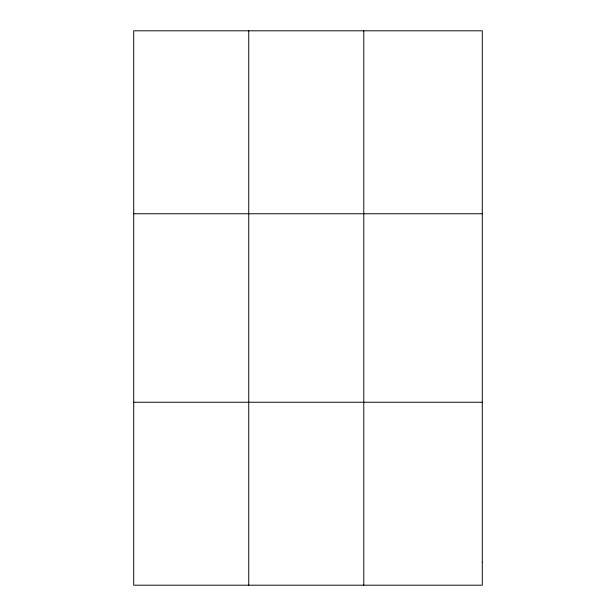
<?xml version="1.0" encoding="UTF-8"?>
<svg xmlns="http://www.w3.org/2000/svg" width="616" height="616" viewBox="0 0 616 616"><rect width="100%" height="100%" fill="white"/><g stroke="black" fill="none" stroke-linecap="round" stroke-linejoin="round"><path stroke-width="0.92" d="M248.741 30.8L248.741 585.2M363.779 30.8L363.779 585.2M133.703 213.752L482.297 213.752M133.703 402.248L482.297 402.248M482.297 562.331L482.297 585.2L133.703 585.2L133.703 30.8L482.297 30.8L482.297 562.331"/></g></svg>
